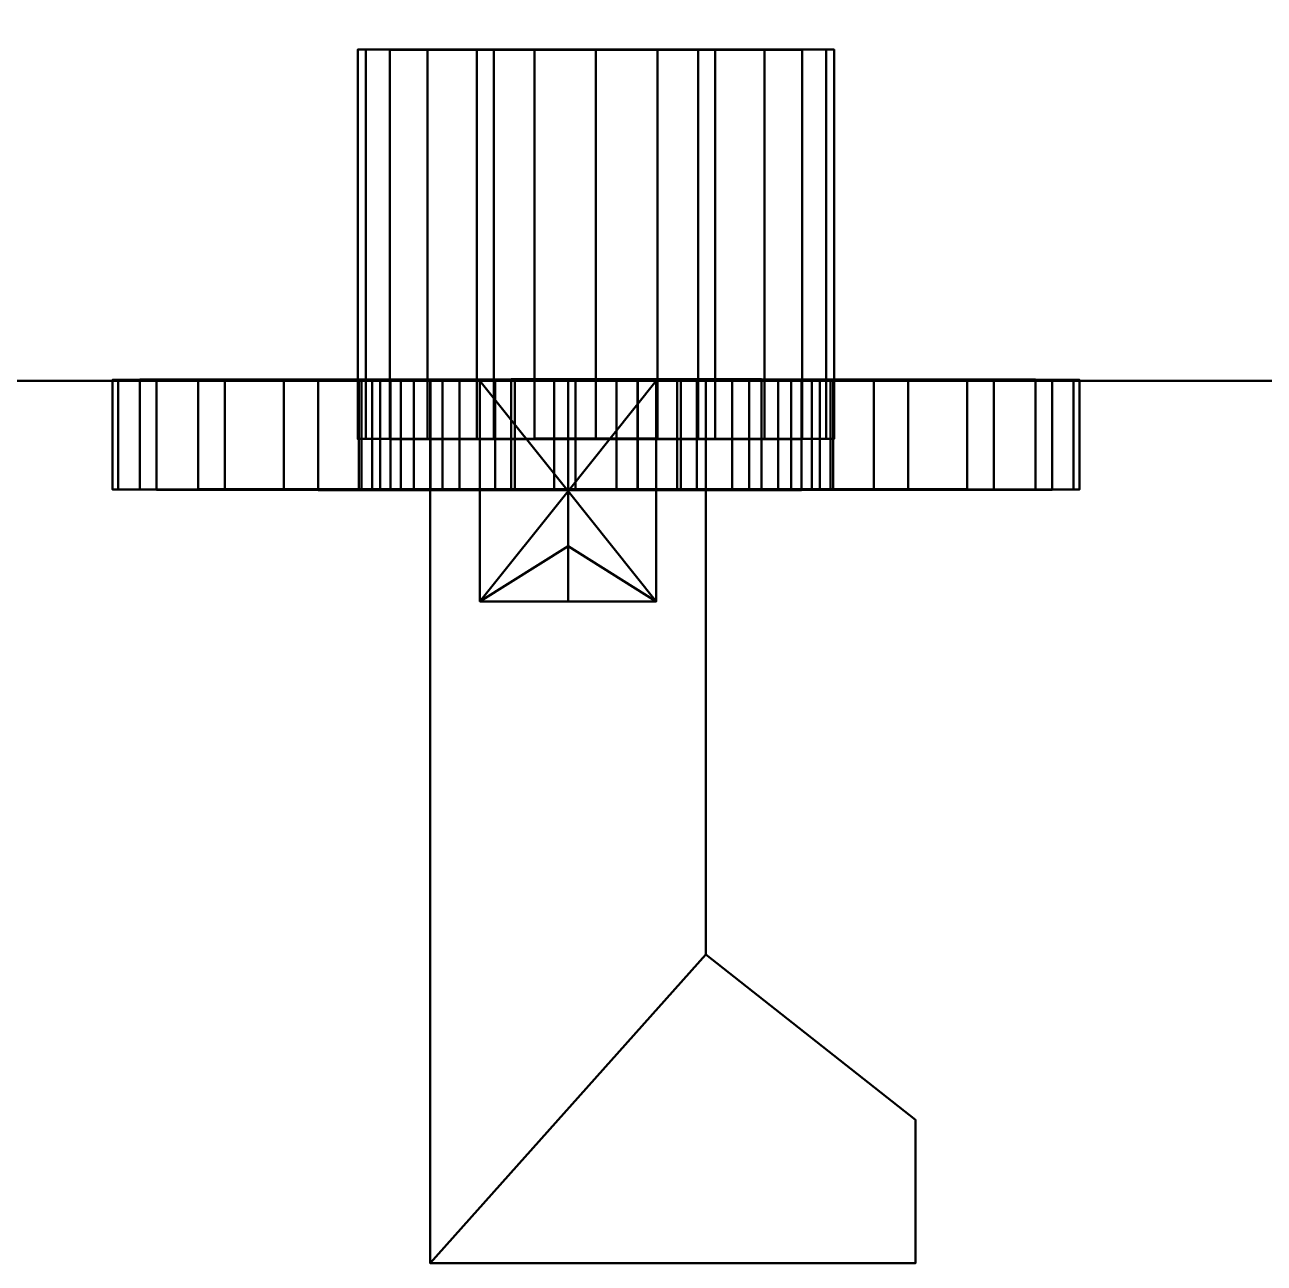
# Model space of a CAD drawing. Header units: millimetres. Extents: x -450 to 450, y -232 to 213.
# Drawn here: x 28.47 to 56.57, y -232.5 to -204.43 of the extents above; entities that cross this region are included whole.
import ezdxf

# ---------------------------------------------------------------- set-up
doc = ezdxf.new("R2010")
doc.units = ezdxf.units.MM
doc.layers.add('I-FURN', color=7, linetype='Continuous', lineweight=50)

msp = doc.modelspace()

# ---------------------------------------------------------------- meshes
at = {"layer": 'I-FURN', "color": 17, "true_color": 0x674734}
mesh = msp.add_polyface(dxfattribs=at)
corners = [(450, 212.5, 2005), (-450, 212.5, 2005), (-450, -212.5, 2005), (450, -212.5, 2005)]
mesh.append_faces([[corners[k] for k in face] for face in [(2, 3, 0, 1)]], dxfattribs={"color": 17})
mesh = msp.add_polyface(dxfattribs=at)
corners = [(450, 212.5, 1980), (450, -212.5, 1980), (-450, -212.5, 1980), (-450, 212.5, 1980)]
mesh.append_faces([[corners[k] for k in face] for face in [(2, 3, 0, 1)]], dxfattribs={"color": 17})
mesh = msp.add_polyface(dxfattribs=at)
corners = [(0.731, -212.5, 1978.268), (450, -212.5, 1978.268), (450, -197.5, 1978.268), (0.731, -197.5, 1978.268)]
mesh.append_faces([[corners[k] for k in face] for face in [(0, 1, 2, 3)]], dxfattribs={"color": 17})
mesh = msp.add_polyface(dxfattribs=at)
corners = [(450, -212.5, 40), (0.731, -212.5, 40), (0.731, -197.5, 40), (450, -197.5, 40)]
mesh.append_faces([[corners[k] for k in face] for face in [(0, 1, 2, 3)]], dxfattribs={"color": 17})
at = {"layer": 'I-FURN', "color": 254, "true_color": 0xced2d5}
mesh = msp.add_polyface(dxfattribs=at)
corners = [(41.418, -205, 887.724), (42.816, -205, 887.54), (44.118, -204.999, 887), (45.237, -204.998, 886.142), (46.095, -204.997, 885.024), (46.634, -204.996, 883.721), (46.818, -204.994, 882.324), (46.634, -204.993, 880.926), (46.095, -204.991, 879.624), (45.237, -204.99, 878.505), (44.118, -204.989, 877.647), (42.816, -204.989, 877.108), (41.418, -204.989, 876.924), (40.021, -204.989, 877.108), (38.718, -204.989, 877.647), (37.6, -204.99, 878.505), (36.742, -204.991, 879.624), (36.202, -204.993, 880.926), (36.018, -204.994, 882.324), (36.202, -204.996, 883.721), (36.742, -204.997, 885.024), (37.6, -204.998, 886.142), (38.718, -204.999, 887), (40.021, -205, 887.54), (39.101, -204.997, 885.5), (39.101, -204.991, 878.791), (41.418, -204.991, 878.791), (43.736, -204.991, 878.791), (43.736, -204.997, 885.5), (41.418, -204.997, 885.5)]
mesh.append_faces([[corners[k] for k in face] for face in [(19, 24, 18), (22, 24, 21), (27, 11, 26)]], dxfattribs={"vtx0": -1, "vtx1": -1, "color": 254})
mesh.append_faces([[corners[k] for k in face] for face in [(24, 22, 23, 29), (25, 17, 18, 24), (25, 14, 15), (28, 2, 3), (28, 5, 6, 27), (27, 6, 7)]], dxfattribs={"vtx0": -1, "vtx2": -1, "color": 254})
mesh.append_faces([[corners[k] for k in face] for face in [(24, 19, 20, 21), (29, 23, 0, 1), (28, 3, 4, 5), (27, 7, 8, 9)]], dxfattribs={"vtx0": -1, "vtx3": -1, "color": 254})
mesh.append_faces([[corners[k] for k in face] for face in [(16, 17, 25, 15), (12, 13, 26, 11), (10, 11, 27, 9)]], dxfattribs={"vtx1": -1, "vtx2": -1, "color": 254})
mesh.append_faces([[corners[k] for k in face] for face in [(25, 26, 13, 14), (28, 29, 1, 2)]], dxfattribs={"vtx1": -1, "vtx3": -1, "color": 254})
mesh = msp.add_polyface(dxfattribs=at)
corners = [(41.418, -213.812, 876.914), (40.021, -213.812, 877.098), (38.718, -213.813, 877.638), (37.6, -213.814, 878.496), (36.742, -213.815, 879.614), (36.202, -213.816, 880.917), (36.018, -213.818, 882.314), (36.202, -213.819, 883.712), (36.742, -213.821, 885.014), (37.6, -213.822, 886.133), (38.718, -213.823, 886.991), (40.021, -213.823, 887.53), (41.418, -213.823, 887.714), (41.418, -205, 887.724), (40.021, -205, 887.54), (38.718, -204.999, 887), (37.6, -204.998, 886.142), (36.742, -204.997, 885.024), (36.202, -204.996, 883.721), (36.018, -204.994, 882.324), (36.202, -204.993, 880.926), (36.742, -204.991, 879.624), (37.6, -204.99, 878.505), (38.718, -204.989, 877.647), (40.021, -204.989, 877.108), (41.418, -204.989, 876.924)]
mesh.append_faces([[corners[k] for k in face] for face in [(13, 14, 11, 12), (0, 1, 24, 25)]], dxfattribs={"vtx1": -1, "color": 254})
mesh.append_faces([[corners[k] for k in face] for face in [(14, 15, 10, 11), (16, 17, 8, 9), (15, 16, 9, 10), (17, 18, 7, 8), (6, 7, 18, 19), (19, 20, 5, 6), (20, 21, 4, 5), (22, 23, 2, 3), (21, 22, 3, 4), (23, 24, 1, 2)]], dxfattribs={"vtx1": -1, "vtx3": -1, "color": 254})
mesh = msp.add_polyface(dxfattribs=at)
corners = [(39.101, -213.814, 878.782), (41.418, -213.814, 878.782), (41.418, -204.991, 878.791), (39.101, -204.991, 878.791)]
mesh.append_faces([[corners[k] for k in face] for face in [(0, 1, 2, 3)]], dxfattribs={"color": 254})
mesh = msp.add_polyface(dxfattribs=at)
corners = [(39.101, -213.821, 885.491), (39.101, -213.814, 878.782), (39.101, -204.991, 878.791), (39.101, -204.997, 885.5)]
mesh.append_faces([[corners[k] for k in face] for face in [(3, 0, 1, 2)]], dxfattribs={"color": 254})
mesh = msp.add_polyface(dxfattribs=at)
corners = [(41.418, -213.821, 885.491), (39.101, -213.821, 885.491), (39.101, -204.997, 885.5), (41.418, -204.997, 885.5)]
mesh.append_faces([[corners[k] for k in face] for face in [(3, 0, 1, 2)]], dxfattribs={"color": 254})
mesh = msp.add_polyface(dxfattribs=at)
corners = [(41.418, -213.823, 887.714), (42.816, -213.823, 887.53), (44.118, -213.823, 886.991), (45.237, -213.822, 886.133), (46.095, -213.821, 885.014), (46.634, -213.819, 883.712), (46.818, -213.818, 882.314), (46.634, -213.816, 880.917), (46.095, -213.815, 879.614), (45.237, -213.814, 878.496), (44.118, -213.813, 877.638), (42.816, -213.812, 877.098), (41.418, -213.812, 876.914), (41.418, -204.989, 876.924), (42.816, -204.989, 877.108), (44.118, -204.989, 877.647), (45.237, -204.99, 878.505), (46.095, -204.991, 879.624), (46.634, -204.993, 880.926), (46.818, -204.994, 882.324), (46.634, -204.996, 883.721), (46.095, -204.997, 885.024), (45.237, -204.998, 886.142), (44.118, -204.999, 887), (42.816, -205, 887.54), (41.418, -205, 887.724)]
mesh.append_faces([[corners[k] for k in face] for face in [(13, 14, 11, 12), (0, 1, 24, 25)]], dxfattribs={"vtx1": -1, "color": 254})
mesh.append_faces([[corners[k] for k in face] for face in [(14, 15, 10, 11), (16, 17, 8, 9), (15, 16, 9, 10), (17, 18, 7, 8), (6, 7, 18, 19), (19, 20, 5, 6), (20, 21, 4, 5), (22, 23, 2, 3), (21, 22, 3, 4), (23, 24, 1, 2)]], dxfattribs={"vtx1": -1, "vtx3": -1, "color": 254})
mesh = msp.add_polyface(dxfattribs=at)
corners = [(41.418, -213.814, 878.782), (43.736, -213.814, 878.782), (43.736, -204.991, 878.791), (41.418, -204.991, 878.791)]
mesh.append_faces([[corners[k] for k in face] for face in [(0, 1, 2, 3)]], dxfattribs={"color": 254})
mesh = msp.add_polyface(dxfattribs=at)
corners = [(43.736, -213.821, 885.491), (41.418, -213.821, 885.491), (41.418, -204.997, 885.5), (43.736, -204.997, 885.5)]
mesh.append_faces([[corners[k] for k in face] for face in [(3, 0, 1, 2)]], dxfattribs={"color": 254})
mesh = msp.add_polyface(dxfattribs=at)
corners = [(43.736, -213.814, 878.782), (43.736, -213.821, 885.491), (43.736, -204.997, 885.5), (43.736, -204.991, 878.791)]
mesh.append_faces([[corners[k] for k in face] for face in [(0, 1, 2, 3)]], dxfattribs={"color": 254})
at = {"layer": 'I-FURN', "color": 17, "true_color": 0x674734}
mesh = msp.add_polyface(dxfattribs=at)
corners = [(450, -212.5, 2005), (-450, -212.5, 2005), (-450, -212.5, 1980), (450, -212.5, 1980)]
mesh.append_faces([[corners[k] for k in face] for face in [(0, 1, 2, 3)]], dxfattribs={"color": 17})
mesh = msp.add_polyface(dxfattribs=at)
corners = [(0.731, -212.5, 1978.268), (0.731, -212.5, 40), (450, -212.5, 40), (450, -212.5, 1978.268)]
mesh.append_faces([[corners[k] for k in face] for face in [(2, 3, 0, 1)]], dxfattribs={"color": 17})
at = {"layer": 'I-FURN', "color": 254, "true_color": 0xced2d5}
mesh = msp.add_polyface(dxfattribs=at)
corners = [(40.473, -212.489, 893.255), (43.342, -212.489, 893.126), (46.079, -212.488, 892.26), (48.499, -212.486, 890.714), (50.437, -212.484, 888.594), (51.76, -212.482, 886.046), (52.378, -212.479, 883.241), (52.249, -212.476, 880.373), (51.382, -212.473, 877.635), (49.836, -212.471, 875.215), (47.717, -212.469, 873.278), (45.168, -212.467, 871.955), (42.364, -212.467, 871.337), (39.495, -212.467, 871.465), (36.758, -212.468, 872.332), (34.338, -212.469, 873.878), (32.4, -212.471, 875.997), (31.077, -212.474, 878.546), (30.459, -212.477, 881.35), (30.588, -212.48, 884.219), (31.455, -212.483, 886.957), (33, -212.485, 889.377), (35.12, -212.487, 891.314), (37.669, -212.488, 892.637), (41.883, -212.472, 876.916), (43.259, -212.473, 877.219), (44.51, -212.473, 877.869), (45.551, -212.474, 878.82), (46.31, -212.475, 880.008), (46.735, -212.477, 881.352), (46.798, -212.478, 882.76), (46.495, -212.48, 884.137), (45.846, -212.481, 885.388), (44.894, -212.482, 886.428), (43.706, -212.483, 887.187), (42.362, -212.483, 887.613), (40.954, -212.483, 887.676), (39.578, -212.483, 887.372), (38.326, -212.482, 886.723), (37.286, -212.481, 885.772), (36.527, -212.48, 884.584), (36.102, -212.479, 883.24), (36.038, -212.477, 881.832), (36.342, -212.476, 880.455), (36.991, -212.475, 879.204), (37.942, -212.474, 878.163), (39.13, -212.473, 877.405), (40.474, -212.472, 876.979)]
mesh.append_faces([[corners[k] for k in face] for face in [(19, 42, 18), (39, 22, 38), (45, 16, 44), (32, 4, 31), (3, 33, 2), (11, 26, 10), (29, 7, 28)]], dxfattribs={"vtx0": -1, "vtx1": -1, "color": 254})
mesh.append_faces([[corners[k] for k in face] for face in [(43, 17, 18, 42), (44, 16, 17, 43), (35, 0, 1, 34), (2, 33, 34, 1), (5, 30, 31, 4), (30, 5, 6), (8, 27, 28, 7), (27, 8, 9)]], dxfattribs={"vtx0": -1, "vtx2": -1, "color": 254})
mesh.append_faces([[corners[k] for k in face] for face in [(35, 36, 0)]], dxfattribs={"vtx1": -1, "vtx2": -1, "color": 254})
mesh.append_faces([[corners[k] for k in face] for face in [(40, 41, 20, 21), (41, 42, 19, 20), (21, 22, 39, 40), (36, 37, 23, 0), (37, 38, 22, 23), (15, 16, 45, 46), (14, 15, 46, 47), (47, 24, 13, 14), (12, 13, 24, 25), (32, 33, 3, 4), (26, 27, 9, 10), (11, 12, 25, 26), (6, 7, 29, 30)]], dxfattribs={"vtx1": -1, "vtx3": -1, "color": 254})
mesh = msp.add_polyface(dxfattribs=at)
corners = [(42.364, -214.955, 871.334), (39.495, -214.955, 871.463), (36.758, -214.956, 872.329), (34.338, -214.958, 873.875), (32.4, -214.96, 875.995), (31.077, -214.963, 878.543), (30.459, -214.966, 881.348), (30.588, -214.968, 884.216), (31.455, -214.971, 886.954), (33, -214.974, 889.374), (35.12, -214.976, 891.312), (37.669, -214.977, 892.634), (40.473, -214.978, 893.253), (40.473, -212.489, 893.255), (37.669, -212.488, 892.637), (35.12, -212.487, 891.314), (33, -212.485, 889.377), (31.455, -212.483, 886.957), (30.588, -212.48, 884.219), (30.459, -212.477, 881.35), (31.077, -212.474, 878.546), (32.4, -212.471, 875.997), (34.338, -212.469, 873.878), (36.758, -212.468, 872.332), (39.495, -212.467, 871.465), (42.364, -212.467, 871.337)]
mesh.append_faces([[corners[k] for k in face] for face in [(13, 14, 11, 12), (0, 1, 24, 25)]], dxfattribs={"vtx1": -1, "color": 254})
mesh.append_faces([[corners[k] for k in face] for face in [(14, 15, 10, 11), (16, 17, 8, 9), (15, 16, 9, 10), (17, 18, 7, 8), (6, 7, 18, 19), (19, 20, 5, 6), (20, 21, 4, 5), (22, 23, 2, 3), (21, 22, 3, 4), (23, 24, 1, 2)]], dxfattribs={"vtx1": -1, "vtx3": -1, "color": 254})
mesh = msp.add_polyface(dxfattribs=at)
corners = [(40.954, -214.972, 887.673), (39.578, -214.972, 887.37), (38.326, -214.971, 886.72), (37.286, -214.97, 885.769), (36.527, -214.969, 884.581), (36.102, -214.967, 883.237), (36.038, -214.966, 881.829), (36.342, -214.965, 880.452), (36.991, -214.963, 879.201), (37.942, -214.962, 878.161), (39.13, -214.961, 877.402), (40.474, -214.961, 876.976), (41.883, -214.961, 876.913), (41.883, -212.472, 876.916), (40.474, -212.472, 876.979), (39.13, -212.473, 877.405), (37.942, -212.474, 878.163), (36.991, -212.475, 879.204), (36.342, -212.476, 880.455), (36.038, -212.477, 881.832), (36.102, -212.479, 883.24), (36.527, -212.48, 884.584), (37.286, -212.481, 885.772), (38.326, -212.482, 886.723), (39.578, -212.483, 887.372), (40.954, -212.483, 887.676)]
mesh.append_faces([[corners[k] for k in face] for face in [(14, 11, 12, 13), (1, 24, 25, 0)]], dxfattribs={"vtx0": -1, "color": 254})
mesh.append_faces([[corners[k] for k in face] for face in [(15, 10, 11, 14), (17, 8, 9, 16), (16, 9, 10, 15), (18, 7, 8, 17), (7, 18, 19, 6), (20, 5, 6, 19), (21, 4, 5, 20), (23, 2, 3, 22), (22, 3, 4, 21), (24, 1, 2, 23)]], dxfattribs={"vtx0": -1, "vtx2": -1, "color": 254})
at = {"layer": 'I-FURN', "color": 250, "true_color": 0x191919}
mesh = msp.add_polyface(dxfattribs=at)
corners = [(43.91, -212.5, 921.61), (37.66, -212.5, 921.61), (37.66, -212.5, 1101.61), (43.91, -212.5, 1101.61), (40.785, -212.5, 1093.61), (38.785, -212.5, 1091.61), (40.785, -212.5, 1089.61), (42.785, -212.5, 1091.61), (40.785, -212.5, 933.61), (38.785, -212.5, 931.61), (40.785, -212.5, 929.61), (42.785, -212.5, 931.61)]
mesh.append_faces([[corners[k] for k in face] for face in [(7, 11, 8, 6), (3, 7, 4, 2), (2, 4, 5)]], dxfattribs={"vtx0": -1, "vtx2": -1, "color": 250})
mesh.append_faces([[corners[k] for k in face] for face in [(9, 1, 2, 5)]], dxfattribs={"vtx0": -1, "vtx2": -1, "vtx3": -1, "color": 250})
mesh.append_faces([[corners[k] for k in face] for face in [(9, 10, 1)]], dxfattribs={"vtx1": -1, "vtx2": -1, "color": 250})
mesh.append_faces([[corners[k] for k in face] for face in [(3, 0, 11, 7)]], dxfattribs={"vtx1": -1, "vtx2": -1, "vtx3": -1, "color": 250})
mesh.append_faces([[corners[k] for k in face] for face in [(10, 11, 0, 1), (8, 9, 5, 6)]], dxfattribs={"vtx1": -1, "vtx3": -1, "color": 250})
mesh = msp.add_polyface(dxfattribs=at)
corners = [(37.66, -212.5, 921.61), (37.66, -232.5, 921.61), (37.66, -232.5, 1101.61), (37.66, -212.5, 1101.61)]
mesh.append_faces([[corners[k] for k in face] for face in [(0, 1, 2, 3)]], dxfattribs={"color": 250})
mesh = msp.add_polyface(dxfattribs=at)
corners = [(43.91, -225.5, 1101.61), (43.91, -212.5, 1101.61), (37.66, -212.5, 1101.61), (37.66, -232.5, 1101.61), (48.66, -232.5, 1101.61), (48.66, -229.25, 1101.61)]
mesh.append_faces([[corners[k] for k in face] for face in [(0, 3, 4, 5)]], dxfattribs={"vtx0": -1, "color": 250})
mesh.append_faces([[corners[k] for k in face] for face in [(0, 1, 2, 3)]], dxfattribs={"vtx3": -1, "color": 250})
mesh = msp.add_polyface(dxfattribs=at)
corners = [(43.91, -212.5, 921.61), (43.91, -225.5, 921.61), (48.66, -229.25, 921.61), (48.66, -232.5, 921.61), (37.66, -232.5, 921.61), (37.66, -212.5, 921.61)]
mesh.append_faces([[corners[k] for k in face] for face in [(3, 4, 1, 2)]], dxfattribs={"vtx1": -1, "color": 250})
mesh.append_faces([[corners[k] for k in face] for face in [(5, 0, 1, 4)]], dxfattribs={"vtx2": -1, "color": 250})
mesh = msp.add_polyface(dxfattribs=at)
corners = [(40.785, -212.5, 933.61), (40.785, -213.75, 933.61), (40.785, -215, 933.61), (40.785, -216.25, 933.61), (40.785, -217.5, 933.61), (38.785, -217.5, 931.61), (40.785, -217.5, 929.61), (40.785, -216.25, 929.61), (40.785, -215, 929.61), (40.785, -213.75, 929.61), (40.785, -212.5, 929.61), (38.785, -212.5, 931.61)]
mesh.append_faces([[corners[k] for k in face] for face in [(2, 5, 11)]], dxfattribs={"vtx0": -1, "vtx1": -1, "vtx2": -1, "color": 250})
mesh.append_faces([[corners[k] for k in face] for face in [(5, 7, 8, 11)]], dxfattribs={"vtx0": -1, "vtx2": -1, "vtx3": -1, "color": 250})
mesh.append_faces([[corners[k] for k in face] for face in [(9, 10, 11, 8), (5, 6, 7), (3, 4, 5, 2)]], dxfattribs={"vtx2": -1, "color": 250})
mesh.append_faces([[corners[k] for k in face] for face in [(11, 0, 1, 2)]], dxfattribs={"vtx3": -1, "color": 250})
mesh = msp.add_polyface(dxfattribs=at)
corners = [(40.785, -212.5, 1093.61), (40.785, -213.75, 1093.61), (40.785, -215, 1093.61), (40.785, -216.25, 1093.61), (40.785, -217.5, 1093.61), (38.785, -217.5, 1091.61), (40.785, -217.5, 1089.61), (40.785, -216.25, 1089.61), (40.785, -215, 1089.61), (40.785, -213.75, 1089.61), (40.785, -212.5, 1089.61), (38.785, -212.5, 1091.61)]
mesh.append_faces([[corners[k] for k in face] for face in [(2, 5, 11)]], dxfattribs={"vtx0": -1, "vtx1": -1, "vtx2": -1, "color": 250})
mesh.append_faces([[corners[k] for k in face] for face in [(5, 7, 8, 11)]], dxfattribs={"vtx0": -1, "vtx2": -1, "vtx3": -1, "color": 250})
mesh.append_faces([[corners[k] for k in face] for face in [(9, 10, 11, 8), (5, 6, 7), (3, 4, 5, 2)]], dxfattribs={"vtx2": -1, "color": 250})
mesh.append_faces([[corners[k] for k in face] for face in [(11, 0, 1, 2)]], dxfattribs={"vtx3": -1, "color": 250})
at = {"layer": 'I-FURN', "color": 254, "true_color": 0xced2d5}
mesh = msp.add_polyface(dxfattribs=at)
corners = [(40.473, -214.978, 893.253), (43.342, -214.978, 893.124), (46.079, -214.977, 892.257), (48.499, -214.975, 890.711), (50.437, -214.973, 888.592), (51.76, -214.97, 886.043), (52.378, -214.967, 883.239), (52.249, -214.965, 880.37), (51.382, -214.962, 877.633), (49.836, -214.959, 875.213), (47.717, -214.957, 873.275), (45.168, -214.956, 871.952), (42.364, -214.955, 871.334), (42.364, -212.467, 871.337), (45.168, -212.467, 871.955), (47.717, -212.469, 873.278), (49.836, -212.471, 875.215), (51.382, -212.473, 877.635), (52.249, -212.476, 880.373), (52.378, -212.479, 883.241), (51.76, -212.482, 886.046), (50.437, -212.484, 888.594), (48.499, -212.486, 890.714), (46.079, -212.488, 892.26), (43.342, -212.489, 893.126), (40.473, -212.489, 893.255)]
mesh.append_faces([[corners[k] for k in face] for face in [(13, 14, 11, 12), (0, 1, 24, 25)]], dxfattribs={"vtx1": -1, "color": 254})
mesh.append_faces([[corners[k] for k in face] for face in [(14, 15, 10, 11), (16, 17, 8, 9), (15, 16, 9, 10), (17, 18, 7, 8), (6, 7, 18, 19), (19, 20, 5, 6), (20, 21, 4, 5), (22, 23, 2, 3), (21, 22, 3, 4), (23, 24, 1, 2)]], dxfattribs={"vtx1": -1, "vtx3": -1, "color": 254})
at = {"layer": 'I-FURN', "color": 250, "true_color": 0x191919}
mesh = msp.add_polyface(dxfattribs=at)
corners = [(40.785, -217.5, 1089.61), (42.785, -217.5, 1091.61), (40.785, -217.5, 1093.61), (40.785, -216.25, 1093.61), (40.785, -215, 1093.61), (40.785, -213.75, 1093.61), (40.785, -212.5, 1093.61), (42.785, -212.5, 1091.61), (40.785, -212.5, 1089.61), (40.785, -213.75, 1089.61), (40.785, -215, 1089.61), (40.785, -216.25, 1089.61)]
mesh.append_faces([[corners[k] for k in face] for face in [(7, 4, 5, 6)]], dxfattribs={"vtx0": -1, "color": 250})
mesh.append_faces([[corners[k] for k in face] for face in [(1, 4, 7)]], dxfattribs={"vtx0": -1, "vtx1": -1, "vtx2": -1, "color": 250})
mesh.append_faces([[corners[k] for k in face] for face in [(1, 7, 10, 11)]], dxfattribs={"vtx0": -1, "vtx1": -1, "vtx3": -1, "color": 250})
mesh.append_faces([[corners[k] for k in face] for face in [(0, 1, 11)]], dxfattribs={"vtx1": -1, "color": 250})
mesh.append_faces([[corners[k] for k in face] for face in [(1, 2, 3, 4), (7, 8, 9, 10)]], dxfattribs={"vtx3": -1, "color": 250})
mesh = msp.add_polyface(dxfattribs=at)
corners = [(40.785, -217.5, 929.61), (42.785, -217.5, 931.61), (40.785, -217.5, 933.61), (40.785, -216.25, 933.61), (40.785, -215, 933.61), (40.785, -213.75, 933.61), (40.785, -212.5, 933.61), (42.785, -212.5, 931.61), (40.785, -212.5, 929.61), (40.785, -213.75, 929.61), (40.785, -215, 929.61), (40.785, -216.25, 929.61)]
mesh.append_faces([[corners[k] for k in face] for face in [(7, 4, 5, 6)]], dxfattribs={"vtx0": -1, "color": 250})
mesh.append_faces([[corners[k] for k in face] for face in [(1, 4, 7)]], dxfattribs={"vtx0": -1, "vtx1": -1, "vtx2": -1, "color": 250})
mesh.append_faces([[corners[k] for k in face] for face in [(1, 7, 10, 11)]], dxfattribs={"vtx0": -1, "vtx1": -1, "vtx3": -1, "color": 250})
mesh.append_faces([[corners[k] for k in face] for face in [(0, 1, 11)]], dxfattribs={"vtx1": -1, "color": 250})
mesh.append_faces([[corners[k] for k in face] for face in [(1, 2, 3, 4), (7, 8, 9, 10)]], dxfattribs={"vtx3": -1, "color": 250})
at = {"layer": 'I-FURN', "color": 254, "true_color": 0xced2d5}
mesh = msp.add_polyface(dxfattribs=at)
corners = [(41.883, -214.961, 876.913), (43.259, -214.961, 877.217), (44.51, -214.962, 877.866), (45.551, -214.963, 878.817), (46.31, -214.964, 880.005), (46.735, -214.966, 881.349), (46.798, -214.967, 882.758), (46.495, -214.968, 884.134), (45.846, -214.97, 885.385), (44.894, -214.971, 886.426), (43.706, -214.972, 887.185), (42.362, -214.972, 887.61), (40.954, -214.972, 887.673), (40.954, -212.483, 887.676), (42.362, -212.483, 887.613), (43.706, -212.483, 887.187), (44.894, -212.482, 886.428), (45.846, -212.481, 885.388), (46.495, -212.48, 884.137), (46.798, -212.478, 882.76), (46.735, -212.477, 881.352), (46.31, -212.475, 880.008), (45.551, -212.474, 878.82), (44.51, -212.473, 877.869), (43.259, -212.473, 877.219), (41.883, -212.472, 876.916)]
mesh.append_faces([[corners[k] for k in face] for face in [(14, 11, 12, 13), (1, 24, 25, 0)]], dxfattribs={"vtx0": -1, "color": 254})
mesh.append_faces([[corners[k] for k in face] for face in [(15, 10, 11, 14), (17, 8, 9, 16), (16, 9, 10, 15), (18, 7, 8, 17), (7, 18, 19, 6), (20, 5, 6, 19), (21, 4, 5, 20), (23, 2, 3, 22), (22, 3, 4, 21), (24, 1, 2, 23)]], dxfattribs={"vtx0": -1, "vtx2": -1, "color": 254})
at = {"layer": 'I-FURN', "color": 250, "true_color": 0x191919}
mesh = msp.add_polyface(dxfattribs=at)
corners = [(43.91, -225.5, 921.61), (43.91, -212.5, 921.61), (43.91, -212.5, 1101.61), (43.91, -225.5, 1101.61)]
mesh.append_faces([[corners[k] for k in face] for face in [(1, 2, 3, 0)]], dxfattribs={"color": 250})
at = {"layer": 'I-FURN', "color": 254, "true_color": 0xced2d5}
mesh = msp.add_polyface(dxfattribs=at)
corners = [(41.418, -213.823, 887.714), (40.021, -213.823, 887.53), (38.718, -213.823, 886.991), (37.6, -213.822, 886.133), (36.742, -213.821, 885.014), (36.202, -213.819, 883.712), (36.018, -213.818, 882.314), (36.202, -213.816, 880.917), (36.742, -213.815, 879.614), (37.6, -213.814, 878.496), (38.718, -213.813, 877.638), (40.021, -213.812, 877.098), (41.418, -213.812, 876.914), (42.816, -213.812, 877.098), (44.118, -213.813, 877.638), (45.237, -213.814, 878.496), (46.095, -213.815, 879.614), (46.634, -213.816, 880.917), (46.818, -213.818, 882.314), (46.634, -213.819, 883.712), (46.095, -213.821, 885.014), (45.237, -213.822, 886.133), (44.118, -213.823, 886.991), (42.816, -213.823, 887.53), (39.101, -213.821, 885.491), (41.418, -213.821, 885.491), (43.736, -213.821, 885.491), (43.736, -213.814, 878.782), (41.418, -213.814, 878.782), (39.101, -213.814, 878.782)]
mesh.append_faces([[corners[k] for k in face] for face in [(19, 26, 18), (22, 26, 21), (29, 11, 28)]], dxfattribs={"vtx0": -1, "vtx1": -1, "color": 254})
mesh.append_faces([[corners[k] for k in face] for face in [(26, 22, 23, 25), (27, 17, 18, 26), (27, 14, 15), (24, 2, 3), (24, 5, 6, 29), (29, 6, 7)]], dxfattribs={"vtx0": -1, "vtx2": -1, "color": 254})
mesh.append_faces([[corners[k] for k in face] for face in [(26, 19, 20, 21), (25, 23, 0, 1), (24, 3, 4, 5), (29, 7, 8, 9)]], dxfattribs={"vtx0": -1, "vtx3": -1, "color": 254})
mesh.append_faces([[corners[k] for k in face] for face in [(16, 17, 27, 15), (12, 13, 28, 11), (10, 11, 29, 9)]], dxfattribs={"vtx1": -1, "vtx2": -1, "color": 254})
mesh.append_faces([[corners[k] for k in face] for face in [(27, 28, 13, 14), (24, 25, 1, 2)]], dxfattribs={"vtx1": -1, "vtx3": -1, "color": 254})
mesh = msp.add_polyface(dxfattribs=at)
corners = [(40.473, -214.978, 893.253), (37.669, -214.977, 892.634), (35.12, -214.976, 891.312), (33, -214.974, 889.374), (31.455, -214.971, 886.954), (30.588, -214.968, 884.216), (30.459, -214.966, 881.348), (31.077, -214.963, 878.543), (32.4, -214.96, 875.995), (34.338, -214.958, 873.875), (36.758, -214.956, 872.329), (39.495, -214.955, 871.463), (42.364, -214.955, 871.334), (45.168, -214.956, 871.952), (47.717, -214.957, 873.275), (49.836, -214.959, 875.213), (51.382, -214.962, 877.633), (52.249, -214.965, 880.37), (52.378, -214.967, 883.239), (51.76, -214.97, 886.043), (50.437, -214.973, 888.592), (48.499, -214.975, 890.711), (46.079, -214.977, 892.257), (43.342, -214.978, 893.124), (41.883, -214.961, 876.913), (40.474, -214.961, 876.976), (39.13, -214.961, 877.402), (37.942, -214.962, 878.161), (36.991, -214.963, 879.201), (36.342, -214.965, 880.452), (36.038, -214.966, 881.829), (36.102, -214.967, 883.237), (36.527, -214.969, 884.581), (37.286, -214.97, 885.769), (38.326, -214.971, 886.72), (39.578, -214.972, 887.37), (40.954, -214.972, 887.673), (42.362, -214.972, 887.61), (43.706, -214.972, 887.185), (44.894, -214.971, 886.426), (45.846, -214.97, 885.385), (46.495, -214.968, 884.134), (46.798, -214.967, 882.758), (46.735, -214.966, 881.349), (46.31, -214.964, 880.005), (45.551, -214.963, 878.817), (44.51, -214.962, 877.866), (43.259, -214.961, 877.217)]
mesh.append_faces([[corners[k] for k in face] for face in [(19, 42, 18), (39, 22, 38), (45, 16, 44), (32, 4, 31), (3, 33, 2), (11, 26, 10), (29, 7, 28)]], dxfattribs={"vtx0": -1, "vtx1": -1, "color": 254})
mesh.append_faces([[corners[k] for k in face] for face in [(43, 17, 18, 42), (44, 16, 17, 43), (35, 0, 1, 34), (2, 33, 34, 1), (5, 30, 31, 4), (30, 5, 6), (8, 27, 28, 7), (27, 8, 9)]], dxfattribs={"vtx0": -1, "vtx2": -1, "color": 254})
mesh.append_faces([[corners[k] for k in face] for face in [(35, 36, 0)]], dxfattribs={"vtx1": -1, "vtx2": -1, "color": 254})
mesh.append_faces([[corners[k] for k in face] for face in [(40, 41, 20, 21), (41, 42, 19, 20), (21, 22, 39, 40), (36, 37, 23, 0), (37, 38, 22, 23), (15, 16, 45, 46), (14, 15, 46, 47), (47, 24, 13, 14), (12, 13, 24, 25), (32, 33, 3, 4), (26, 27, 9, 10), (11, 12, 25, 26), (6, 7, 29, 30)]], dxfattribs={"vtx1": -1, "vtx3": -1, "color": 254})
at = {"layer": 'I-FURN', "color": 250, "true_color": 0x191919}
mesh = msp.add_polyface(dxfattribs=at)
corners = [(40.785, -217.5, 929.61), (38.785, -217.5, 931.61), (40.785, -217.5, 933.61), (42.785, -217.5, 931.61)]
mesh.append_faces([[corners[k] for k in face] for face in [(1, 2, 3, 0)]], dxfattribs={"color": 250})
mesh = msp.add_polyface(dxfattribs=at)
corners = [(40.785, -217.5, 1089.61), (38.785, -217.5, 1091.61), (40.785, -217.5, 1093.61), (42.785, -217.5, 1091.61)]
mesh.append_faces([[corners[k] for k in face] for face in [(1, 2, 3, 0)]], dxfattribs={"color": 250})
mesh = msp.add_polyface(dxfattribs=at)
corners = [(48.66, -229.25, 921.61), (43.91, -225.5, 921.61), (43.91, -225.5, 1101.61), (48.66, -229.25, 1101.61)]
mesh.append_faces([[corners[k] for k in face] for face in [(0, 1, 2, 3)]], dxfattribs={"color": 250})
mesh = msp.add_polyface(dxfattribs=at)
corners = [(48.66, -232.5, 921.61), (48.66, -229.25, 921.61), (48.66, -229.25, 1101.61), (48.66, -232.5, 1101.61)]
mesh.append_faces([[corners[k] for k in face] for face in [(0, 1, 2, 3)]], dxfattribs={"color": 250})
mesh = msp.add_polyface(dxfattribs=at)
corners = [(37.66, -232.5, 921.61), (48.66, -232.5, 921.61), (48.66, -232.5, 1101.61), (37.66, -232.5, 1101.61)]
mesh.append_faces([[corners[k] for k in face] for face in [(1, 2, 3, 0)]], dxfattribs={"color": 250})

doc.saveas('drawing.dxf')
